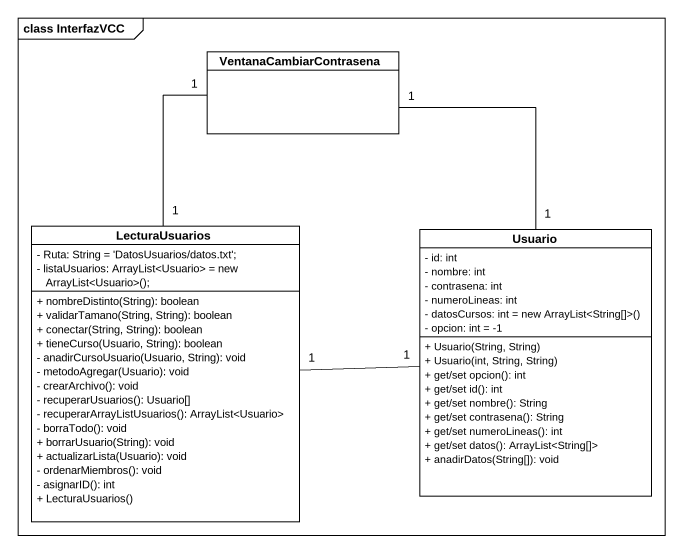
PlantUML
@startuml
mainframe class InterfazVCC
hide circle
hide empty members
skinparam classAttributeIconSize 0
class VentanaCambiarContrasena
class LecturaUsuarios {
  - Ruta: String = 'DatosUsuarios/datos.txt';
  {field} - listaUsuarios: ArrayList<Usuario> = new ArrayList<Usuario>();
  + nombreDistinto(String): boolean
  + validarTamano(String, String): boolean
  + conectar(String, String): boolean
  + tieneCurso(Usuario, String): boolean
  - anadirCursoUsuario(Usuario, String): void
  - metodoAgregar(Usuario): void
  - crearArchivo(): void
  - recuperarUsuarios(): Usuario[]
  - recuperarArrayListUsuarios(): ArrayList<Usuario>
  - borraTodo(): void
  + borrarUsuario(String): void
  + actualizarLista(Usuario): void
  - ordenarMiembros(): void
  - asignarID(): int
  + LecturaUsuarios()
}
class Usuario {
  - id: int
  - nombre: int
  - contrasena: int
  - numeroLineas: int
  {field} - datosCursos: int = new ArrayList<String[]>()
  - opcion: int = -1
  + Usuario(String, String)
  + Usuario(int, String, String)
  + get/set opcion(): int
  + get/set id(): int
  + get/set nombre(): String
  + get/set contrasena(): String
  + get/set numeroLineas(): int
  + get/set datos(): ArrayList<String[]>
  + anadirDatos(String[]): void
}
LecturaUsuarios "1" -up- "1" VentanaCambiarContrasena
LecturaUsuarios "1" -right- "1" Usuario
Usuario "1" -up- "1" VentanaCambiarContrasena
@enduml
